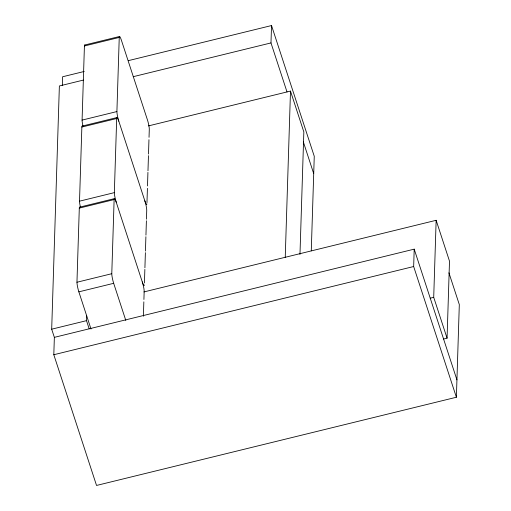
<?xml version="1.0" encoding="UTF-8"?>
<svg xmlns="http://www.w3.org/2000/svg" width="511" height="511" viewBox="0 0 511 511"><rect width="100%" height="100%" fill="white"/><g stroke="black" fill="none" stroke-linecap="round" stroke-linejoin="round"><path stroke-width="0.77" d="M448.926 272.817L459.312 304.588L456.387 397.245L96.534 485.45L53.808 354.73L54.358 337.356L51.688 329.186L59.372 85.969L83.357 80.086M62.316 85.452L62.591 76.765L84.258 71.457M91.003 329.02L78.854 291.845A7.761 1.131 76.2 0 1 76.957 282.244L79.301 208.118A7.128 1.035 76.2 0 1 79.952 207.409M80.457 207.262A7.761 1.131 76.2 0 1 79.518 201.174L81.862 127.047A7.128 1.035 76.2 0 1 82.514 126.338M83.018 126.185A7.761 1.131 76.2 0 1 82.079 120.098L84.424 45.977A7.128 1.035 76.2 0 1 85.075 45.262M89.182 328.822L86.512 320.653L86.666 315.868M125.827 320.486L113.678 283.311A7.761 1.131 76.2 0 1 111.781 273.711L114.125 199.584L79.301 208.118M143.917 299.465L144.166 291.494A7.128 1.035 76.2 0 0 142.275 281.893L116.24 202.235A7.761 1.131 76.2 0 1 114.343 192.634L116.687 118.514L81.862 127.047M146.446 219.187L146.727 210.423A7.128 1.035 76.2 0 0 144.83 200.823L118.795 121.164A7.761 1.131 76.2 0 1 116.904 111.564L119.248 37.437L84.424 45.977M143.387 316.207L143.84 301.86M144.434 282.953L144.862 269.406M144.913 267.809L145.392 252.664M145.443 251.073L145.897 236.727M145.948 235.13L146.401 220.784M146.97 202.675L147.424 188.329M147.5 185.94L147.928 172.392M147.979 170.795L148.458 155.651M148.509 154.06L148.957 139.714M149.033 137.318L149.289 129.347A7.128 1.035 76.2 0 0 147.392 119.746L121.356 40.088A7.128 1.035 76.2 0 0 119.248 37.437M287.01 91.942L270.983 42.924L271.533 25.55L128.37 60.643M285.24 257.288L290.491 91.086L148.484 125.898M299.976 254.401L303.841 131.94L290.491 91.086M311.276 250.844L314.259 156.27L271.533 25.55M456.387 397.245L413.661 266.525L414.21 249.151L54.358 337.356M443.586 339.023L447.068 338.167L433.711 297.319L436.145 220.298L143.93 291.928M447.068 338.167L449.501 261.147L436.145 220.298M84.737 45.013L119.561 36.479M133.237 76.688L270.983 42.924M82.079 120.098L116.904 111.564M82.175 126.089L117 117.549M79.518 201.174L114.343 192.634M79.614 207.159L114.438 198.626M76.957 282.244L111.781 273.711M78.854 291.845L113.678 283.311M51.688 329.186L86.512 320.653M53.808 354.73L413.661 266.525M430.23 298.175L433.711 297.319M414.21 249.151L456.936 379.871M303.33 141.873L313.709 173.644M116.687 118.514A7.128 1.035 76.2 0 1 118.795 121.164M146.919 203.889A7.128 1.035 76.2 0 1 144.83 200.823M114.125 199.584A7.128 1.035 76.2 0 1 116.24 202.235M144.358 284.966A7.128 1.035 76.2 0 1 142.275 281.893"/></g></svg>
